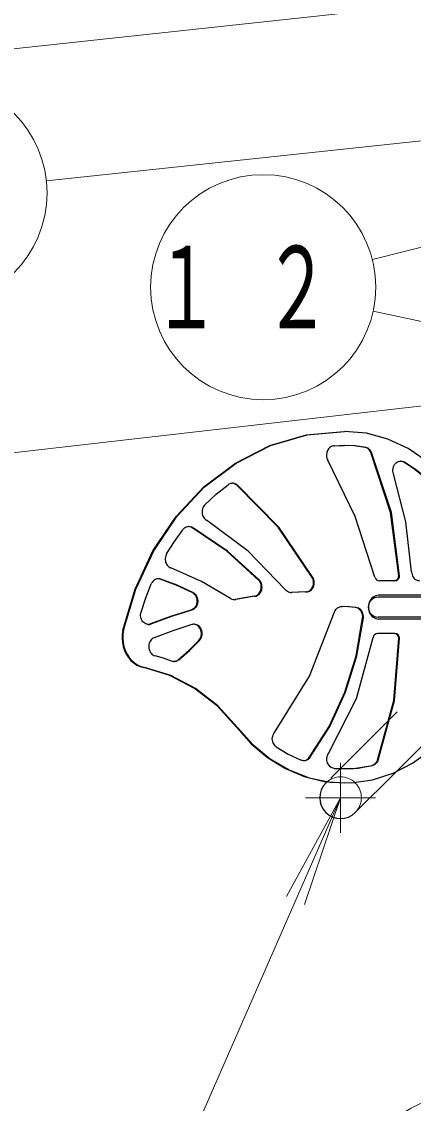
# Model space of a CAD drawing. Units: millimetres on the paper. Extents: x -385 to 0, y -594 to 267.
# Drawn here: x -263.3 to -252.86, y 112.6 to 141.44 of the extents above; entities that cross this region are included whole.
import ezdxf

# ---------------------------------------------------------------- set-up
doc = ezdxf.new("R2010")
doc.units = ezdxf.units.MM
doc.linetypes.add('USER1', pattern=[4.5, 2.5, -2])
doc.linetypes.add('USER2', pattern=[6, 3, -1, 1, -1])
doc.layers.add('LY_1', color=7, linetype='Continuous', lineweight=13)
doc.styles.add('ＭＳ ゴシック', font='')
doc.styles.get('ＭＳ ゴシック').set_extended_font_data('MS Gothic')

msp = doc.modelspace()

# ---------------------------------------------------------------- linework, layer by layer
at = {"layer": 'LY_1'}
for p, q in [((-271.283, 139.881), (-248.168, 142.375)), ((-253.95, 135.096), (-233.348, 140.314)), ((-262.638, 137.192), (-244.981, 139.086)), ((-253.927, 133.723), (-233.348, 129.25)), ((-266.769, 129.577), (-248.957, 131.616)), ((-258.499, 112.295), (-254.798, 120.746)), ((-254.798, 120.746), (-256.236, 118.113)), ((-254.798, 120.746), (-255.757, 117.903))]:
    msp.add_line(p, q, dxfattribs=at)
at = {"layer": 'LY_1', "lineweight": 25}
for p, q in [((-253.353, 126.532), (-253.762, 126.532)), ((-250.204, 126.095), (-253.792, 126.095)), ((-250.987, 126.145), (-253.782, 126.145)), ((-250.204, 125.561), (-253.792, 125.561)), ((-250.987, 125.511), (-253.782, 125.511)), ((-253.35, 125.124), (-253.808, 125.124)), ((-254.404, 120.352), (-253.328, 121.429))]:
    msp.add_line(p, q, dxfattribs=at)
at = {"layer": 'LY_1', "linetype": 'USER1'}
for p, q in [((-250.109, 126.221), (-255.191, 121.139)), ((-253.328, 121.429), (-249.322, 125.435))]:
    msp.add_line(p, q, dxfattribs=at)
at = {"layer": 'LY_1', "linetype": 'USER2'}
for p, q in [((-254.798, 119.814), (-254.798, 121.677)), ((-255.729, 120.746), (-253.866, 120.746))]:
    msp.add_line(p, q, dxfattribs=at)
at = {"layer": 'LY_1', "lineweight": 25}
for points in [[(-260.601, 125.214), (-260.275, 126.312), (-259.798, 127.332), (-259.181, 128.248), (-258.443, 129.034), (-257.602, 129.669), (-256.682, 130.135), (-255.709, 130.42), (-254.708, 130.516)], [(-260.581, 125.214), (-260.255, 126.312), (-259.778, 127.332), (-259.161, 128.248), (-258.423, 129.034), (-257.582, 129.669), (-256.662, 130.135), (-255.689, 130.42), (-254.688, 130.516)], [(-250.862, 126.274), (-250.931, 126.945), (-251.087, 127.597), (-251.327, 128.213), (-251.646, 128.78), (-252.036, 129.284), (-252.488, 129.713), (-252.991, 130.058), (-253.534, 130.31), (-254.104, 130.464), (-254.688, 130.516)], [(-254.966, 130.133), (-254.994, 130.129), (-255.022, 130.121), (-255.048, 130.109), (-255.073, 130.093), (-255.096, 130.073), (-255.116, 130.05), (-255.134, 130.024), (-255.148, 129.996), (-255.159, 129.966), (-255.167, 129.934), (-255.171, 129.901), (-255.171, 129.868), (-255.168, 129.836), (-255.16, 129.804), (-255.15, 129.773), (-255.135, 129.745)], [(-254.966, 130.133), (-254.827, 130.139), (-254.688, 130.141)], [(-254.147, 130.088), (-254.422, 130.127), (-254.698, 130.141)], [(-254.127, 130.088), (-254.407, 130.128), (-254.688, 130.141)], [(-253.989, 129.956), (-254.007, 129.989), (-254.029, 130.018), (-254.055, 130.044), (-254.083, 130.064), (-254.115, 130.079), (-254.147, 130.088)], [(-253.969, 129.956), (-253.987, 129.989), (-254.009, 130.018), (-254.035, 130.044), (-254.063, 130.064), (-254.095, 130.079), (-254.127, 130.088)], [(-253.248, 126.661), (-253.462, 128.355), (-253.989, 129.956)], [(-253.228, 126.661), (-253.442, 128.355), (-253.969, 129.956)], [(-253.883, 126.627), (-254.407, 128.241), (-255.135, 129.745)], [(-253.389, 129.381), (-253.399, 129.417), (-253.404, 129.455), (-253.404, 129.492), (-253.399, 129.53), (-253.389, 129.566), (-253.374, 129.6), (-253.356, 129.63), (-253.333, 129.658), (-253.307, 129.681), (-253.279, 129.699), (-253.248, 129.713), (-253.216, 129.72), (-253.183, 129.722), (-253.151, 129.719), (-253.119, 129.71), (-253.089, 129.695)], [(-253.109, 129.695), (-253.152, 129.714), (-253.198, 129.722)], [(-252.54, 129.273), (-252.816, 129.5), (-253.109, 129.695)], [(-252.52, 129.273), (-252.796, 129.5), (-253.089, 129.695)], [(-252.906, 126.771), (-253.056, 128.099), (-253.389, 129.381)], [(-258.412, 128.56), (-258.109, 128.838), (-257.79, 129.092)], [(-257.545, 129.083), (-257.565, 129.098), (-257.586, 129.111), (-257.609, 129.12), (-257.632, 129.127), (-257.656, 129.131), (-257.68, 129.131), (-257.703, 129.129), (-257.727, 129.124), (-257.75, 129.115), (-257.771, 129.104), (-257.781, 129.098), (-257.79, 129.092)], [(-257.565, 129.083), (-257.592, 129.103), (-257.621, 129.117), (-257.652, 129.127), (-257.683, 129.131)], [(-255.552, 126.62), (-256.461, 127.957), (-257.565, 129.083)], [(-255.532, 126.62), (-256.441, 127.957), (-257.545, 129.083)], [(-258.412, 128.56), (-258.434, 128.536), (-258.452, 128.509), (-258.467, 128.479), (-258.478, 128.446), (-258.485, 128.413), (-258.488, 128.378), (-258.487, 128.344), (-258.482, 128.309), (-258.473, 128.276), (-258.46, 128.245), (-258.443, 128.216), (-258.423, 128.191), (-258.4, 128.168), (-258.375, 128.15)], [(-256.265, 126.294), (-257.256, 127.318), (-258.375, 128.15)], [(-259.433, 127.253), (-259.227, 127.579), (-259.003, 127.89)], [(-258.744, 127.949), (-258.766, 127.96), (-258.79, 127.968), (-258.814, 127.973), (-258.838, 127.975), (-258.863, 127.974), (-258.887, 127.969), (-258.91, 127.962), (-258.933, 127.951), (-258.955, 127.938), (-258.975, 127.922), (-258.99, 127.907), (-259.003, 127.89)], [(-258.764, 127.949), (-258.806, 127.967), (-258.851, 127.975)], [(-256.982, 126.552), (-257.833, 127.319), (-258.764, 127.949)], [(-256.962, 126.552), (-257.813, 127.319), (-258.744, 127.949)], [(-259.433, 127.253), (-259.448, 127.224), (-259.459, 127.194), (-259.467, 127.162), (-259.471, 127.129), (-259.471, 127.095), (-259.467, 127.063), (-259.46, 127.031), (-259.448, 127), (-259.434, 126.971), (-259.416, 126.945), (-259.396, 126.922), (-259.373, 126.902), (-259.348, 126.886), (-259.321, 126.873)], [(-257.729, 126.063), (-258.507, 126.516), (-259.321, 126.873)], [(-252.906, 126.771), (-252.902, 126.733), (-252.893, 126.696), (-252.88, 126.662), (-252.862, 126.63), (-252.84, 126.602), (-252.814, 126.577), (-252.786, 126.558), (-252.755, 126.544), (-252.723, 126.535), (-252.69, 126.532)], [(-260.116, 125.698), (-259.989, 126.077), (-259.842, 126.447)], [(-259.586, 126.576), (-259.612, 126.583), (-259.638, 126.586), (-259.665, 126.586), (-259.691, 126.582), (-259.716, 126.574), (-259.741, 126.562), (-259.764, 126.548), (-259.785, 126.53), (-259.805, 126.509), (-259.822, 126.486), (-259.833, 126.467), (-259.842, 126.447)], [(-259.606, 126.576), (-259.632, 126.583), (-259.658, 126.586)], [(-258.756, 126.222), (-259.177, 126.412), (-259.606, 126.576)], [(-258.736, 126.222), (-259.157, 126.412), (-259.586, 126.576)], [(-257.1, 126.117), (-257.069, 126.124), (-257.04, 126.136), (-257.013, 126.153), (-256.988, 126.174), (-256.965, 126.198), (-256.946, 126.227), (-256.931, 126.258), (-256.92, 126.291), (-256.913, 126.326), (-256.91, 126.361), (-256.912, 126.397), (-256.918, 126.432), (-256.928, 126.466), (-256.942, 126.497), (-256.961, 126.526), (-256.982, 126.552)], [(-257.08, 126.117), (-257.049, 126.124), (-257.02, 126.136), (-256.993, 126.153), (-256.968, 126.174), (-256.945, 126.198), (-256.926, 126.227), (-256.911, 126.258), (-256.9, 126.291), (-256.893, 126.326), (-256.89, 126.361), (-256.892, 126.397), (-256.898, 126.432), (-256.908, 126.466), (-256.922, 126.497), (-256.941, 126.526), (-256.962, 126.552)], [(-255.728, 126.234), (-255.7, 126.237), (-255.672, 126.244), (-255.645, 126.256), (-255.619, 126.271), (-255.596, 126.29), (-255.575, 126.313), (-255.557, 126.339), (-255.542, 126.367), (-255.53, 126.397), (-255.522, 126.429), (-255.518, 126.462), (-255.517, 126.495), (-255.52, 126.528), (-255.527, 126.56), (-255.538, 126.591), (-255.552, 126.62)], [(-255.708, 126.234), (-255.68, 126.237), (-255.652, 126.244), (-255.625, 126.256), (-255.599, 126.271), (-255.576, 126.29), (-255.555, 126.313), (-255.537, 126.339), (-255.522, 126.367), (-255.51, 126.397), (-255.502, 126.429), (-255.498, 126.462), (-255.497, 126.495), (-255.5, 126.528), (-255.507, 126.56), (-255.518, 126.591), (-255.532, 126.62)], [(-258.756, 126.222), (-258.73, 126.206), (-258.705, 126.186), (-258.683, 126.163), (-258.664, 126.136), (-258.649, 126.106), (-258.637, 126.075), (-258.629, 126.041), (-258.625, 126.007), (-258.625, 125.972), (-258.629, 125.938), (-258.638, 125.905), (-258.65, 125.874), (-258.666, 125.844), (-258.685, 125.818), (-258.707, 125.795), (-258.732, 125.775), (-258.759, 125.76), (-258.787, 125.749)], [(-258.736, 126.222), (-258.71, 126.206), (-258.685, 126.186), (-258.663, 126.163), (-258.644, 126.136), (-258.629, 126.106), (-258.617, 126.075), (-258.609, 126.041), (-258.605, 126.007), (-258.605, 125.972), (-258.609, 125.938), (-258.618, 125.905), (-258.63, 125.874), (-258.646, 125.844), (-258.665, 125.818), (-258.687, 125.795), (-258.712, 125.775), (-258.739, 125.76), (-258.767, 125.749)], [(-257.729, 126.063), (-257.696, 126.045), (-257.66, 126.034), (-257.624, 126.03), (-257.587, 126.033)], [(-257.1, 126.117), (-257.354, 126.078), (-257.607, 126.033)], [(-257.08, 126.117), (-257.334, 126.078), (-257.587, 126.033)], [(-256.265, 126.294), (-256.242, 126.27), (-256.216, 126.25), (-256.188, 126.234), (-256.159, 126.224), (-256.128, 126.218), (-256.097, 126.217)], [(-255.728, 126.234), (-255.923, 126.227), (-256.117, 126.217)], [(-255.708, 126.234), (-255.903, 126.227), (-256.097, 126.217)], [(-253.782, 126.145), (-253.821, 126.142), (-253.859, 126.132), (-253.896, 126.116), (-253.93, 126.095), (-253.962, 126.068), (-253.99, 126.036), (-254.013, 125.999), (-254.032, 125.96), (-254.045, 125.917), (-254.054, 125.873), (-254.057, 125.828), (-254.054, 125.783), (-254.045, 125.739), (-254.032, 125.696), (-254.013, 125.657), (-253.99, 125.621), (-253.962, 125.589), (-253.93, 125.561), (-253.896, 125.54), (-253.859, 125.524), (-253.821, 125.514), (-253.782, 125.511)], [(-257.632, 126.03), (-257.619, 126.031), (-257.607, 126.033)], [(-254.969, 125.674), (-254.96, 125.7), (-254.948, 125.725), (-254.934, 125.749), (-254.918, 125.77), (-254.9, 125.789), (-254.881, 125.806), (-254.859, 125.82), (-254.837, 125.831), (-254.813, 125.839), (-254.789, 125.844), (-254.771, 125.846), (-254.753, 125.845)], [(-254.408, 125.819), (-254.59, 125.834), (-254.773, 125.845)], [(-254.388, 125.819), (-254.57, 125.834), (-254.753, 125.845)], [(-254.209, 125.539), (-254.208, 125.58), (-254.212, 125.62), (-254.222, 125.659), (-254.237, 125.695), (-254.257, 125.728), (-254.281, 125.758), (-254.309, 125.782), (-254.34, 125.8), (-254.373, 125.813), (-254.408, 125.819)], [(-254.189, 125.539), (-254.188, 125.58), (-254.192, 125.62), (-254.202, 125.659), (-254.217, 125.695), (-254.237, 125.728), (-254.261, 125.758), (-254.289, 125.782), (-254.32, 125.8), (-254.353, 125.813), (-254.388, 125.819)], [(-259.841, 125.379), (-259.87, 125.37), (-259.9, 125.365), (-259.931, 125.366), (-259.961, 125.371), (-259.99, 125.382), (-260.017, 125.397), (-260.042, 125.416), (-260.065, 125.439), (-260.085, 125.465), (-260.101, 125.495), (-260.114, 125.526), (-260.123, 125.56), (-260.127, 125.594), (-260.128, 125.629), (-260.124, 125.664), (-260.116, 125.698)], [(-258.787, 125.749), (-259.328, 125.577), (-259.861, 125.379)], [(-258.767, 125.749), (-259.308, 125.577), (-259.841, 125.379)], [(-256.561, 122.487), (-255.623, 123.986), (-254.969, 125.674)], [(-255.635, 121.818), (-255.105, 122.648), (-254.685, 123.558), (-254.384, 124.528), (-254.209, 125.539)], [(-255.615, 121.818), (-255.085, 122.648), (-254.665, 123.558), (-254.364, 124.528), (-254.189, 125.539)], [(-260.601, 125.214), (-260.618, 125.105), (-260.622, 124.994), (-260.613, 124.883), (-260.591, 124.775), (-260.556, 124.672), (-260.509, 124.574), (-260.452, 124.485), (-260.384, 124.406), (-260.308, 124.339), (-260.224, 124.284), (-260.135, 124.242), (-260.041, 124.216)], [(-260.581, 125.214), (-260.598, 125.105), (-260.602, 124.994), (-260.593, 124.883), (-260.571, 124.775), (-260.536, 124.672), (-260.489, 124.574), (-260.432, 124.485), (-260.364, 124.406), (-260.288, 124.339), (-260.204, 124.284), (-260.115, 124.242), (-260.021, 124.216)], [(-259.922, 125.365), (-259.891, 125.369), (-259.861, 125.379)], [(-258.758, 125.365), (-259.264, 125.2), (-259.764, 125.012)], [(-258.558, 124.938), (-258.537, 124.963), (-258.519, 124.992), (-258.505, 125.022), (-258.495, 125.055), (-258.489, 125.089), (-258.487, 125.124), (-258.489, 125.159), (-258.496, 125.193), (-258.506, 125.226), (-258.52, 125.256), (-258.538, 125.284), (-258.559, 125.309), (-258.583, 125.331), (-258.609, 125.348), (-258.637, 125.361), (-258.666, 125.369), (-258.696, 125.373), (-258.727, 125.371), (-258.742, 125.369), (-258.758, 125.365)], [(-258.578, 124.938), (-258.556, 124.965), (-258.537, 124.995), (-258.523, 125.028), (-258.513, 125.063), (-258.508, 125.099), (-258.507, 125.136), (-258.511, 125.172), (-258.52, 125.208), (-258.533, 125.241), (-258.55, 125.272), (-258.571, 125.3), (-258.595, 125.324), (-258.622, 125.344), (-258.651, 125.359), (-258.682, 125.368), (-258.713, 125.373)], [(-257.545, 122.62), (-257.138, 122.164), (-256.676, 121.784), (-256.171, 121.486), (-255.633, 121.277), (-255.074, 121.163), (-254.507, 121.145), (-253.944, 121.225), (-253.397, 121.399), (-252.879, 121.665), (-252.4, 122.016), (-251.972, 122.446), (-251.603, 122.943), (-251.302, 123.498), (-251.075, 124.099), (-250.927, 124.731), (-250.862, 125.382)], [(-259.764, 125.012), (-259.793, 124.998), (-259.819, 124.98), (-259.843, 124.957), (-259.864, 124.93), (-259.881, 124.9), (-259.895, 124.868), (-259.904, 124.834), (-259.909, 124.798), (-259.91, 124.763), (-259.906, 124.727), (-259.897, 124.693), (-259.885, 124.66), (-259.868, 124.629), (-259.848, 124.602), (-259.825, 124.578), (-259.799, 124.558), (-259.771, 124.543), (-259.742, 124.533)], [(-259.126, 124.424), (-258.845, 124.672), (-258.578, 124.938)], [(-259.106, 124.424), (-258.825, 124.672), (-258.558, 124.938)], [(-255.121, 121.928), (-254.372, 123.395), (-253.932, 125.019)], [(-253.813, 121.751), (-253.379, 123.341), (-253.245, 125)], [(-253.793, 121.751), (-253.359, 123.341), (-253.225, 125)], [(-259.301, 124.39), (-259.52, 124.467), (-259.742, 124.533)], [(-259.106, 124.424), (-259.135, 124.404), (-259.167, 124.389), (-259.2, 124.38), (-259.234, 124.377), (-259.268, 124.38), (-259.301, 124.39)], [(-259.242, 124.377), (-259.211, 124.381), (-259.181, 124.391), (-259.152, 124.405), (-259.126, 124.424)], [(-257.565, 122.62), (-258.089, 123.193), (-258.687, 123.658), (-259.344, 124.002), (-260.041, 124.216)], [(-257.545, 122.62), (-258.069, 123.193), (-258.667, 123.658), (-259.324, 124.002), (-260.021, 124.216)], [(-257.565, 122.62), (-257.179, 122.185), (-256.744, 121.818), (-256.269, 121.525), (-255.763, 121.312), (-255.235, 121.183), (-254.698, 121.141)], [(-256.512, 122.107), (-256.538, 122.128), (-256.56, 122.154), (-256.58, 122.182), (-256.595, 122.214), (-256.606, 122.248), (-256.613, 122.284), (-256.616, 122.32), (-256.613, 122.357), (-256.607, 122.392), (-256.595, 122.426), (-256.58, 122.458), (-256.561, 122.487)], [(-256.512, 122.107), (-256.19, 121.906), (-255.851, 121.745)], [(-255.615, 121.818), (-255.638, 121.792), (-255.664, 121.769), (-255.692, 121.752), (-255.723, 121.739), (-255.755, 121.732), (-255.787, 121.731), (-255.82, 121.735), (-255.851, 121.745)], [(-255.789, 121.731), (-255.76, 121.735), (-255.731, 121.743), (-255.704, 121.756), (-255.679, 121.773), (-255.655, 121.794), (-255.635, 121.818)], [(-254.965, 121.528), (-254.994, 121.533), (-255.022, 121.542), (-255.048, 121.556), (-255.073, 121.573), (-255.096, 121.594), (-255.115, 121.619), (-255.132, 121.646), (-255.146, 121.675), (-255.156, 121.706), (-255.162, 121.739), (-255.165, 121.772), (-255.163, 121.806), (-255.158, 121.838), (-255.149, 121.87), (-255.137, 121.9), (-255.121, 121.928)], [(-253.813, 121.751), (-253.83, 121.717), (-253.85, 121.685), (-253.875, 121.658), (-253.903, 121.636), (-253.933, 121.619), (-253.966, 121.607)], [(-253.793, 121.751), (-253.81, 121.717), (-253.83, 121.685), (-253.855, 121.658), (-253.883, 121.636), (-253.913, 121.619), (-253.946, 121.607)], [(-254.965, 121.528), (-254.453, 121.525), (-253.946, 121.607)], [(-254.698, 121.516), (-254.33, 121.539), (-253.966, 121.607)]]:
    msp.add_lwpolyline(points, dxfattribs=at)
at = {"layer": 'LY_1'}
for centre in [(-265.621, 136.872), (-256.859, 134.36), (-251.501, 109.825)]:
    msp.add_circle(centre, 3, dxfattribs=at)
at = {"layer": 'LY_1', "lineweight": 25}
for centre, radius, start, end in [((-253.762, 126.657), 0.125, 194.12, 270), ((-253.373, 126.657), 0.125, 270, 1.7724), ((-253.353, 126.657), 0.125, 270, 1.7724), ((-253.792, 125.828), 0.267, 90, 270), ((-253.808, 124.999), 0.125, 90, 170.6105), ((-253.37, 124.999), 0.125, 0.663, 90), ((-253.35, 124.999), 0.125, 0.663, 90), ((-254.798, 120.746), 0.556, 135, 315)]:
    msp.add_arc(centre, radius, start, end, dxfattribs=at)
at = {"layer": 'LY_1', "linetype": 'USER1'}
msp.add_arc((-254.798, 120.746), 0.556, 315, 135, dxfattribs=at)

# ---------------------------------------------------------------- texts
at = {"layer": 'LY_1', "insert": (-256.859, 134.36), "char_height": 2.199, "attachment_point": 5, "style": 'ＭＳ ゴシック'}
msp.add_mtext('\\T1.64;\\W0.6;１２', dxfattribs=at)

doc.saveas('drawing.dxf')
